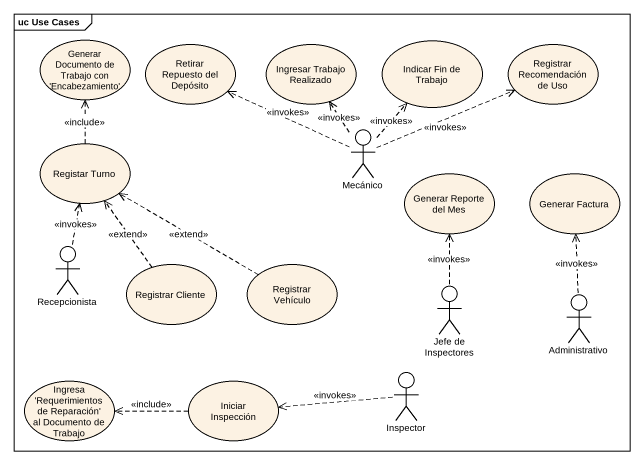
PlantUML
@startuml
mainframe uc Use Cases
usecase "Generar Documento de Trabajo con 'Encabezamiento'" as Generar_Documento_de
usecase "Retirar Repuesto del Depósito" as Retirar_Repuesto_del
usecase "Ingresar Trabajo Realizado" as Ingresar_Trabajo_Realizado
usecase "Indicar Fin de Trabajo" as Indicar_Fin_de_Trabajo
usecase "Registrar Recomendación de Uso" as Registrar_Recomendación_de
usecase "Registar Turno" as Registar_Turno
actor Mecánico
usecase "Generar Reporte del Mes" as Generar_Reporte_del_Mes
usecase "Generar Factura" as Generar_Factura
actor Recepcionista
usecase "Registrar Cliente" as Registrar_Cliente
usecase "Registrar Vehículo" as Registrar_Vehículo
actor "Jefe de Inspectores" as Jefe_de_Inspectores
actor Administrativo
usecase "Ingresa 'Requerimientos de Reparación' al Documento de Trabajo" as Ingresa_Requerimientos_de
usecase "Iniciar Inspección" as Iniciar_Inspección
actor Inspector
Registar_Turno .up.> Generar_Documento_de : <<include>>
Mecánico .left.> Retirar_Repuesto_del : <<invokes>>
Mecánico .up.> Ingresar_Trabajo_Realizado : <<invokes>>
Mecánico .up.> Indicar_Fin_de_Trabajo : <<invokes>>
Mecánico .right.> Registrar_Recomendación_de : <<invokes>>
Recepcionista .up.> Registar_Turno : <<invokes>>
Registrar_Cliente .up.> Registar_Turno : <<extend>>
Registrar_Vehículo .left.> Registar_Turno : <<extend>>
Jefe_de_Inspectores .up.> Generar_Reporte_del_Mes : <<invokes>>
Administrativo .up.> Generar_Factura : <<invokes>>
Iniciar_Inspección .left.> Ingresa_Requerimientos_de : <<include>>
Inspector .left.> Iniciar_Inspección : <<invokes>>
@enduml
